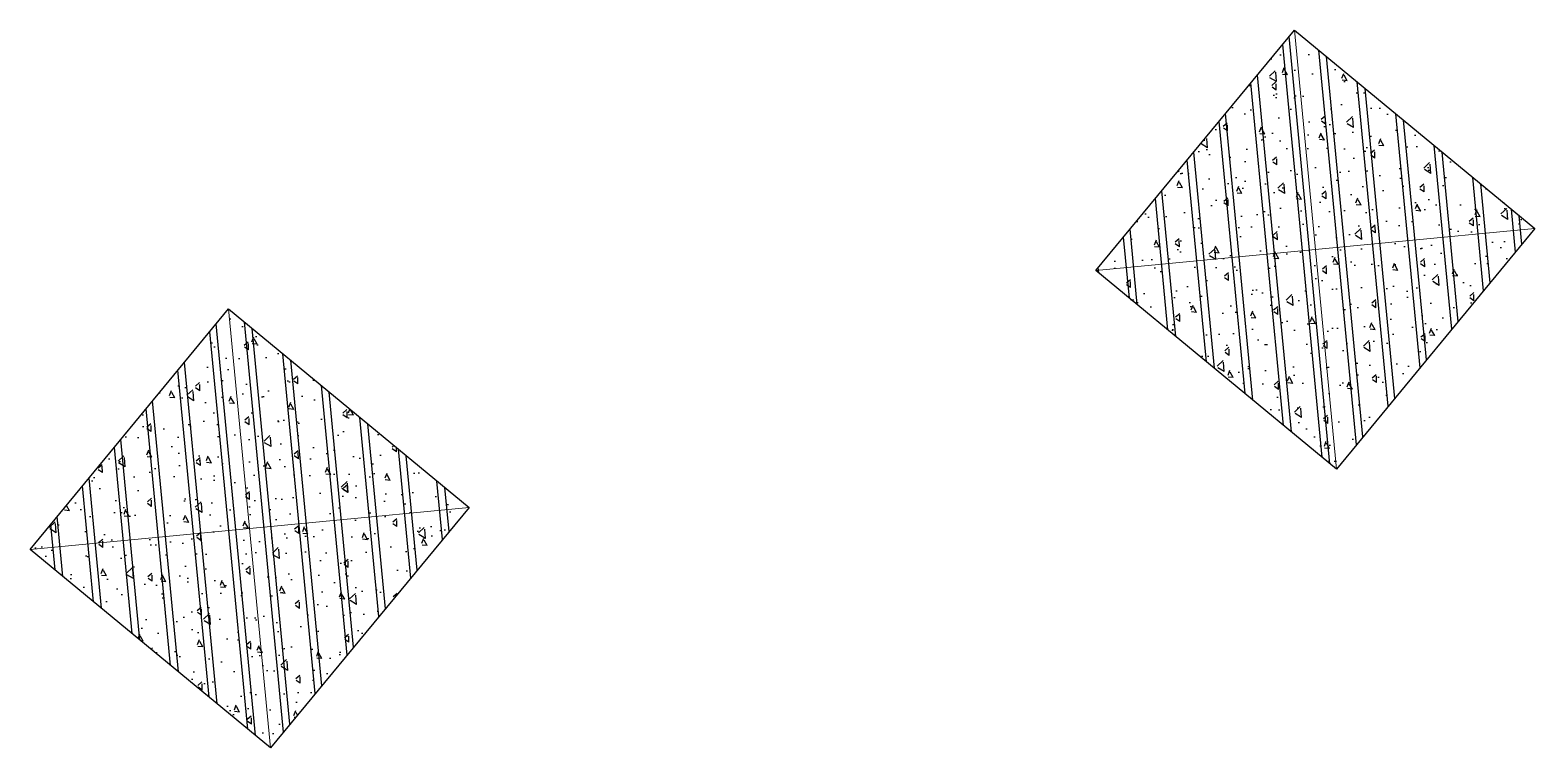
# Model space of a CAD drawing. Header units: millimetres. Extents: x 11689832 to 11802583, y 1023459 to 1173251.
# Drawn here: x 11737129 to 11744369, y 1117165 to 1120619 of the extents above; entities that cross this region are included whole.
import ezdxf

# ---------------------------------------------------------------- set-up
doc = ezdxf.new("R2010")
doc.units = ezdxf.units.MM
doc.header["$MEASUREMENT"] = 0
doc.layers.get('0').update_dxf_attribs({"linetype": 'CONTINUOUS', "lineweight": 13})
doc.layers.get('Defpoints').update_dxf_attribs({"color": 5, "linetype": 'CONTINUOUS', "lineweight": 13})
doc.layers.add('KT-Net cot vach', color=6, linetype='CONTINUOUS')

# ---------------------------------------------------------------- blocks, each defined once
blk = doc.blocks.new('*U74')
h = blk.add_hatch()
h.set_pattern_fill('VATLIEU04', color=250, scale=40, style=0, pattern_type=2)
h.set_pattern_definition([(49.99999999999999, (549.9999999999818, 1550), (286.9040730403014, -25.10085399303804), [30, -330]), (355, (549.9999999999818, 1550), (-55.50053344520001, 300.8768534800047), [24, -264]), (100.4514, (573.9086719999818, 1547.908263999999), (231.4037526856086, 275.7758168243814), [25.496076, -280.4568448]), (46.18420000000001, (549.9999999999818, 1630), (426.8964194502578, -66.20760573160723), [45, -495]), (96.6356, (585.5746979999819, 1624.482677199999), (373.8650822194813, 389.6471483601767), [38.2441152, -420.6852]), (351.1842, (549.9999999999818, 1630), (373.8647780534509, 389.6474403701299), [36, -396]), (21, (589.9999999999818, 1610), (238.7628208473847, -161.0475562661355), [30, -330]), (326.0000000000001, (589.9999999999818, 1610), (97.32613276863269, 290.0600180187412), [24, -264]), (71.4514, (609.8968931999818, 1596.579357599999), (336.089051432596, 129.012198683981), [25.496076, -280.4568448]), (37.50000000000001, (549.9999999999818, 1550), (4.863942126916267, 133.1575415325246), [0, -260.8, 0, -268, 0, -265]), (7.499999999999999, (549.9999999999818, 1550), (105.2278149768594, 157.7646847529441), [0, -152.8, 0, -254.8, 0, -101]), (327.5, (460.7999999999818, 1550), (213.5289744689636, -9.021948693751902), [0, -100, 0, -312, 0, -414]), (317.5, (420.7999999999818, 1550), (233.2744677369545, 40.04199293292709), [0, -130, 0, -207.2, 0, -294]), (45, (549.9999999999818, 1550), (-120.2081528017131, 120.2081528017131), []), (45, (549.9999999999818, 1599), (-120.2081528017131, 120.2081528017131), [])])
h.paths.add_polyline_path([(-475, -474.9999999999998), (1024.999999999996, -475), (1024.999999999982, 1025), (-475.0000000000146, 1025)])
at = {"color": 6, "ltscale": 0.25}
blk.add_lwpolyline([(-475, -474.9999999999998), (1024.999999999996, -475), (1024.999999999982, 1025), (-475.0000000000146, 1025)], close=True, dxfattribs=at)
at = {"layer": 'Defpoints', "linetype": 'ByBlock', "ltscale": 30}
for p, q in [((1024.999999999996, -475), (-475.0000000000146, 1025)), ((-475, -474.9999999999998), (1024.999999999982, 1025))]:
    blk.add_line(p, q, dxfattribs=at)

msp = doc.modelspace()

# ---------------------------------------------------------------- block references
at = {"layer": 'KT-Net cot vach', "linetype": 'ByBlock', "xscale": -1, "rotation": 320.4488276923478}
for p in [(11743350.31606271, 1119175.71942126, 2.697206872064481e-08), (11738221.94326127, 1117834.156021794, 2.697206872064481e-08)]:
    msp.add_blockref('*U74', p, dxfattribs=at)

doc.saveas('drawing.dxf')
